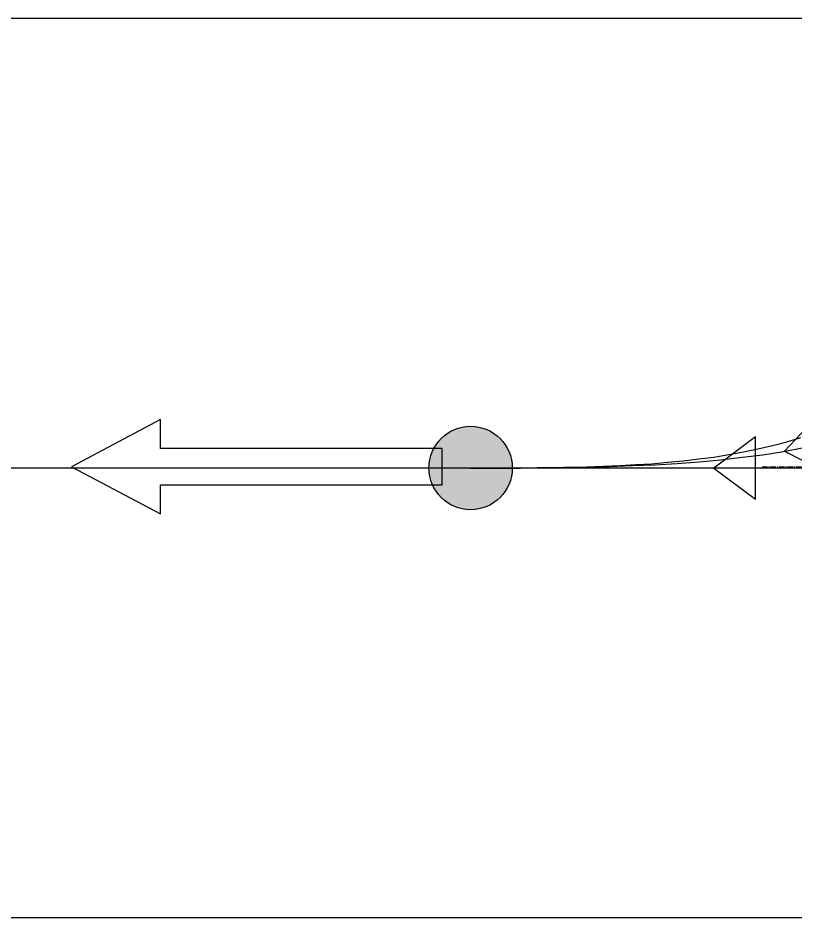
# Model space of a CAD drawing. Header units: millimetres. Extents: x -18594 to 273470, y -238787 to 48452.
# Drawn here: x 70302 to 72165, y -119065 to -116907 of the extents above; entities that cross this region are included whole.
import ezdxf

# ---------------------------------------------------------------- set-up
doc = ezdxf.new("R2010")
doc.units = ezdxf.units.MM
doc.linetypes.add('Xref AGV layout$0$CENTERX2', pattern=[20.32, 12.7, -2.54, 2.54, -2.54])
for name, color, linetype, lineweight in [('AM_BOR', 4, 'Continuous', 25), ('Xref AGV layout$0$AM_BOR', 4, 'Continuous', 25), ('Xref AGV layout$0$Cont 3.5', 40, 'Continuous', 25)]:
    doc.layers.add(name, color=color, linetype=linetype, lineweight=lineweight)
for name, color, linetype, true_color in [('Xref AGV layout$0$Ndc8_F_Fast', 5, 'Continuous', 0x0000ff), ('Xref AGV layout$0$Ndc8_F_TurnRightModerate', 5, 'Continuous', 0x0000ff), ('Xref AGV layout$0$Ndc8_Point', 7, 'Continuous', 0x000080), ('Xref AGV layout$0$Ndc8_R_TurnLeft_InAdj_Slow', 1, 'Continuous', 0xff0000)]:
    doc.layers.add(name, color=color, linetype=linetype, true_color=true_color)

# ---------------------------------------------------------------- blocks, each defined once
blk = doc.blocks.new('Xref AGV layout$0$A$C343F789C')
at = {"color": 5, "linetype": 'Xref AGV layout$0$CENTERX2'}
blk.add_line((3879.2, 1145.9), (0, 1145.9), dxfattribs=at)
blk = doc.blocks.new('Xref AGV layout$0$ARROW')
at = {"layer": 'Xref AGV layout$0$Cont 3.5'}
blk.add_lwpolyline([(0, 0), (24, 13), (24, 5), (100, 5), (100, 0), (100, -5), (24, -5), (24, -13)], close=True, dxfattribs=at)
blk = doc.blocks.new('Xref AGV layout$0$Double AGV')
blk.add_lwpolyline([(31012.9, -233312), (37805.7, -233312), (37805.7, -235469.6), (31012.9, -235469.6)], close=True)
at = {"rotation": 180}
blk.add_blockref('Xref AGV layout$0$A$C343F789C', (37738.3, -233241.9), dxfattribs=at)
at = {"layer": 'Xref AGV layout$0$AM_BOR', "xscale": -8.887187737214845, "yscale": 8.713014800014207, "zscale": 8.887187737214845, "rotation": 180}
blk.add_blockref('Xref AGV layout$0$ARROW', (32202.8, -234387.8), dxfattribs=at)
blk = doc.blocks.new('Xref AGV layout')
at = {"layer": 'Xref AGV layout$0$Ndc8_Point'}
h = blk.add_hatch(color=256, dxfattribs=at)
edge = h.paths.add_edge_path(flags=0)
edge.add_arc((71387, -117986), 100, 0, 360)
at = {"layer": 'Xref AGV layout$0$Ndc8_F_Fast'}
for points in [[(71970, -117986), (72070, -118061), (72070, -117911), (71970, -117986)], [(71387, -117986), (69240, -117986)], [(73720, -117986), (71387, -117986)]]:
    blk.add_lwpolyline(points, dxfattribs=at)
at = {"layer": 'Xref AGV layout$0$Ndc8_F_TurnRightModerate'}
for points in [[(72186, -117938), (72137, -117947), (72137, -117947), (72088, -117955), (72038, -117961), (71987, -117967), (71935, -117972), (71882, -117976), (71829, -117979), (71775, -117981), (71720, -117983), (71665, -117984), (71610, -117985), (71555, -117986), (71499, -117986), (71443, -117986), (71387, -117986)], [(72140, -117946), (72363, -118059), (72311, -117764), (72140, -117946)]]:
    blk.add_lwpolyline(points, dxfattribs=at)
at = {"layer": 'Xref AGV layout$0$Ndc8_Point'}
blk.add_circle((71387, -117986), 100, dxfattribs=at)
at = {"layer": 'Xref AGV layout$0$Ndc8_R_TurnLeft_InAdj_Slow'}
blk.add_lwpolyline([(71387, -117986), (71427, -117986), (71467, -117986), (71507, -117986), (71547, -117985), (71587, -117985), (71627, -117984), (71666, -117983), (71706, -117982), (71745, -117980), (71783, -117978), (71821, -117976), (71859, -117972), (71897, -117969), (71934, -117964), (71934, -117964), (71970, -117960), (72006, -117954), (72041, -117947), (72076, -117940), (72111, -117932), (72145, -117923), (72179, -117913)], dxfattribs=at)
blk.add_blockref('Xref AGV layout$0$Double AGV', (38227.1, 116404.8))

msp = doc.modelspace()

# ---------------------------------------------------------------- block references
at = {"layer": 'AM_BOR'}
msp.add_blockref('Xref AGV layout', (0, 0), dxfattribs=at)

doc.saveas('drawing.dxf')
